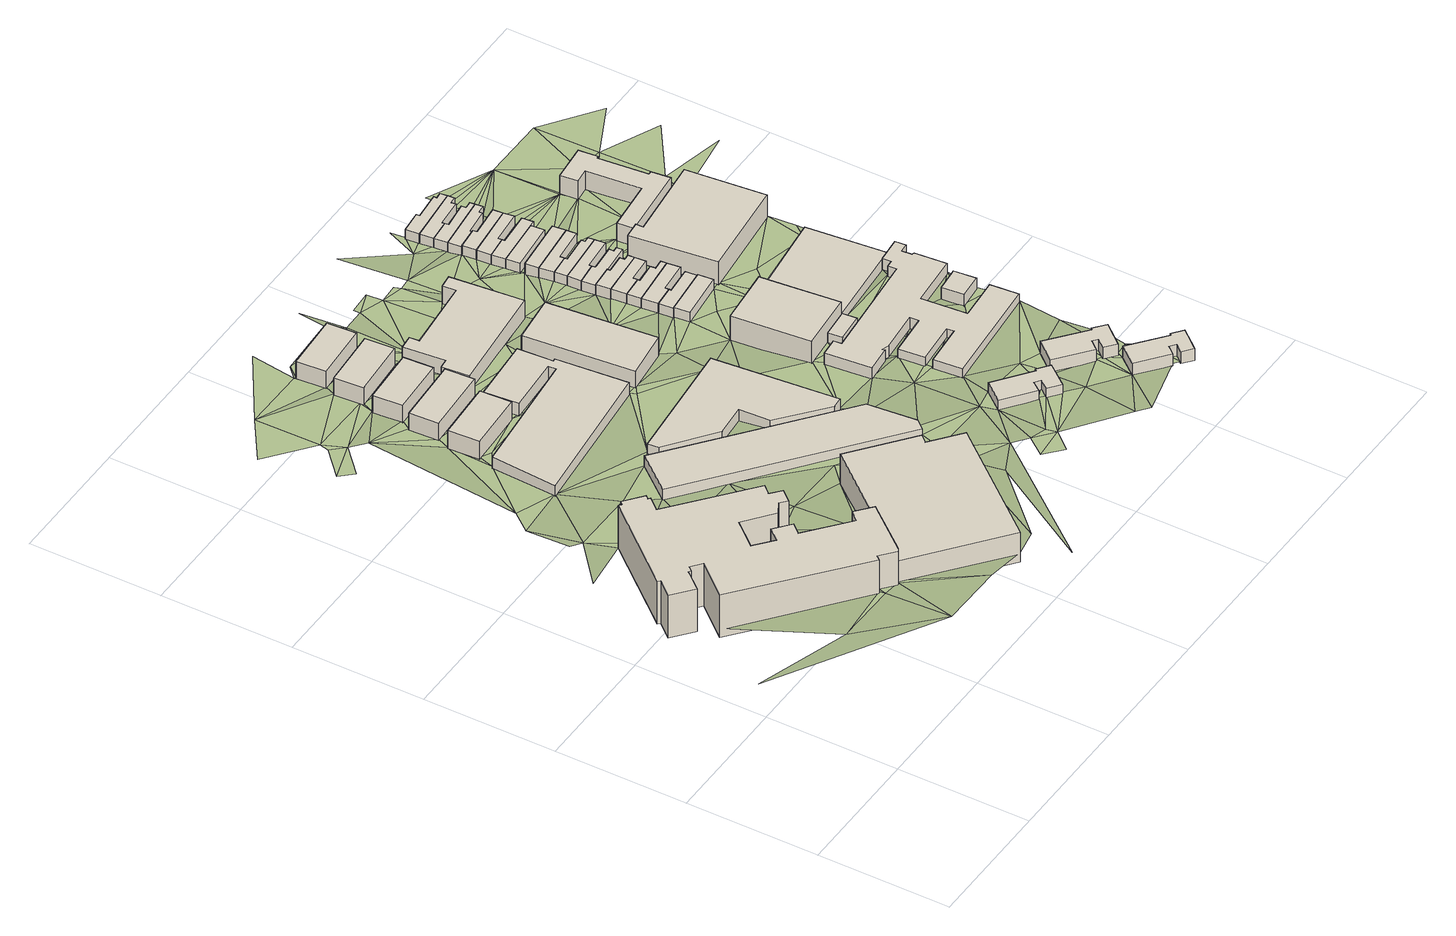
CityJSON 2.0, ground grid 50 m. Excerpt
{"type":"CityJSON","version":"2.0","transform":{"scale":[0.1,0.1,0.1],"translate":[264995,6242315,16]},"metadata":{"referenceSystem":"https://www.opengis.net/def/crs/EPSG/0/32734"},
"CityObjects":{
"building1":{"type":"Building","attributes":{"address":"Rex Trueform Office Park 263 Victoria Road Salt River 7925 Cape Town","building":"commercial","building:levels":5,"building_height":15.3,"roof_height":40.85,"ground_height":25.55,"plus_code":"4FRW3F85+W5V"},"geometry":[{"type":"Solid","lod":"1","boundaries":[[[[0,1,2,3]],[[1,4,5,2]],[[4,6,7,5]],[[6,8,9,7]],[[8,10,11,9]],[[10,12,13,11]],[[12,14,15,13]],[[14,16,17,15]],[[16,18,19,17]],[[18,20,21,19]],[[20,22,23,21]],[[22,24,25,23]],[[24,26,27,25]],[[26,28,29,27]],[[28,30,31,29]],[[30,32,33,31]],[[32,34,35,33]],[[34,36,37,35]],[[36,38,39,37]],[[38,40,41,39]],[[40,42,43,41]],[[42,44,45,43]],[[44,46,47,45]],[[46,48,49,47]],[[48,50,51,49]],[[50,52,53,51]],[[52,54,55,53]],[[54,56,57,55]],[[56,58,59,57]],[[58,60,61,59]],[[60,62,63,61]],[[62,64,65,63]],[[64,66,67,65]],[[66,68,69,67]],[[68,0,3,69]],[[3,2,5,7,9,11,13,15,17,19,21,23,25,27,29,31,33,35,37,39,41,43,45,47,49,51,53,55,57,59,61,63,65,67,69]],[[68,66,64,62,60,58,56,54,52,50,48,46,44,42,40,38,36,34,32,30,28,26,24,22,20,18,16,14,12,10,8,6,4,1,0]]]]}]},
"building2":{"type":"Building","attributes":{"address":"Salt River Cape Town","building":"parking","building:levels":3,"amenity":"parking","building_height":9.7,"roof_height":35.45,"ground_height":25.75,"plus_code":"4FRW3F85+RF2"},"geometry":[{"type":"Solid","lod":"1","boundaries":[[[[70,71,72,73]],[[71,74,75,72]],[[74,76,77,75]],[[76,78,79,77]],[[78,80,81,79]],[[80,82,83,81]],[[82,70,73,83]],[[73,72,75,77,79,81,83]],[[82,80,78,76,74,71,70]]]]}]},
"building3":{"type":"Building","attributes":{"building":"retail","building:levels":2,"building_height":6.9,"roof_height":27.44,"ground_height":20.54,"plus_code":"4FRW3F95+984"},"geometry":[{"type":"Solid","lod":"1","boundaries":[[[[84,85,86,87]],[[85,88,89,86]],[[88,90,91,89]],[[90,84,87,91]],[[87,86,89,91]],[[90,88,85,84]]]]}]},
"building4":{"type":"Building","attributes":{"address":"33 Yew Street Salt River Cape Town","building":"industrial","building:levels":2,"building_height":6.9,"roof_height":26.92,"ground_height":20.02,"plus_code":"4FRW3F95+C85"},"geometry":[{"type":"Solid","lod":"1","boundaries":[[[[92,93,94,95]],[[93,96,97,94]],[[96,98,99,97]],[[98,92,95,99]],[[95,94,97,99]],[[98,96,93,92]]]]}]},
"building5":{"type":"Building","attributes":{"address":"Salt Orchard 45 Yew Street Salt River Cape Town","building":"retail","building:levels":1,"building_height":4.1,"roof_height":24.73,"ground_height":20.63,"plus_code":"4FRW3F95+79G"},"geometry":[{"type":"Solid","lod":"1","boundaries":[[[[100,101,102,103]],[[101,104,105,102]],[[104,106,107,105]],[[106,108,109,107]],[[108,110,111,109]],[[110,112,113,111]],[[112,114,115,113]],[[114,116,117,115]],[[116,118,119,117]],[[118,100,103,119]],[[103,102,105,107,109,111,113,115,117,119]],[[118,116,114,112,110,108,106,104,101,100]]]]}]},
"building6":{"type":"Building","attributes":{"building":"industrial","building:levels":1,"building_height":4.1,"roof_height":25.9,"ground_height":21.8,"plus_code":"4FRW3F95+2FP"},"geometry":[{"type":"Solid","lod":"1","boundaries":[[[[120,121,122,123]],[[121,124,125,122]],[[124,126,127,125]],[[126,128,129,127]],[[128,120,123,129]],[[123,122,125,127,129]],[[128,126,124,121,120]]]]}]},
"building7":{"type":"Building","attributes":{"address":"25 Yew Street Salt River Cape Town","building":"industrial","building:levels":2,"building_height":6.9,"roof_height":26.47,"ground_height":19.57,"plus_code":"4FRW3F95+F89"},"geometry":[{"type":"Solid","lod":"1","boundaries":[[[[130,131,132,133]],[[131,134,135,132]],[[134,136,137,135]],[[136,130,133,137]],[[133,132,135,137]],[[136,134,131,130]]]]}]},
"building8":{"type":"Building","attributes":{"address":"21 Yew Street Salt River Cape Town","building":"industrial","building:levels":2,"building_height":6.9,"roof_height":26.47,"ground_height":19.57,"plus_code":"4FRW3F95+G96"},"geometry":[{"type":"Solid","lod":"1","boundaries":[[[[138,139,140,141]],[[139,142,143,140]],[[142,144,145,143]],[[144,138,141,145]],[[141,140,143,145]],[[144,142,139,138]]]]}]},
"building9":{"type":"Building","attributes":{"address":"9 Yew Street Salt River Cape Town","building":"industrial","building:levels":2,"building_height":6.9,"roof_height":26.1,"ground_height":19.2,"plus_code":"4FRW3F95+H9C"},"geometry":[{"type":"Solid","lod":"1","boundaries":[[[[146,147,148,149]],[[147,150,151,148]],[[150,152,153,151]],[[152,146,149,153]],[[149,148,151,153]],[[152,150,147,146]]]]}]},
"building10":{"type":"Building","attributes":{"address":"Salt Orchard","building":"retail","building:levels":1,"building_height":4.1,"roof_height":24.89,"ground_height":20.79,"plus_code":"4FRW3F95+3HF"},"geometry":[{"type":"Solid","lod":"1","boundaries":[[[[154,155,156,157]],[[155,158,159,156]],[[158,160,161,159]],[[160,162,163,161]],[[162,164,165,163]],[[164,166,167,165]],[[166,168,169,167]],[[168,154,157,169]],[[157,156,159,161,163,165,167,169]],[[168,166,164,162,160,158,155,154]]]]}]},
"building11":{"type":"Building","attributes":{"address":"Zip Zap Academy 6 Shannon Street Salt River Cape Town","building":"office","building:levels":2,"building_height":6.9,"roof_height":25.47,"ground_height":18.57,"plus_code":"4FRW3F95+FF9"},"geometry":[{"type":"Solid","lod":"1","boundaries":[[[[170,171,172,173]],[[171,174,175,172]],[[174,176,177,175]],[[176,178,179,177]],[[178,180,181,179]],[[180,182,183,181]],[[182,184,185,183]],[[184,186,187,185]],[[186,188,189,187]],[[188,170,173,189]],[[173,172,175,177,179,181,183,185,187,189]],[[188,186,184,182,180,178,176,174,171,170]]]]}]},
"building12":{"type":"Building","attributes":{"address":"8 Briar Road Salt River Cape Town","building":"industrial","building:levels":2,"building_height":6.9,"roof_height":26.47,"ground_height":19.57,"plus_code":"4FRW3F95+8H6"},"geometry":[{"type":"Solid","lod":"1","boundaries":[[[[190,191,192,193]],[[191,194,195,192]],[[194,196,197,195]],[[196,190,193,197]],[[193,192,195,197]],[[196,194,191,190]]]]}]},
"building13":{"type":"Building","attributes":{"address":"Durham Avenue Salt River Cape Town","building":"yes","building:levels":1,"building_height":4.1,"roof_height":26.47,"ground_height":22.37,"plus_code":"4FRW3F85+RQG"},"geometry":[{"type":"Solid","lod":"1","boundaries":[[[[198,199,200,201]],[[199,202,203,200]],[[202,204,205,203]],[[204,206,207,205]],[[206,208,209,207]],[[208,210,211,209]],[[210,212,213,211]],[[212,214,215,213]],[[214,216,217,215]],[[216,198,201,217]],[[201,200,203,205,207,209,211,213,215,217]],[[216,214,212,210,208,206,204,202,199,198]]]]}]},
"building14":{"type":"Building","attributes":{"address":"49 Shannon Street Salt River Cape Town","building":"industrial","building:levels":3,"building_height":9.7,"roof_height":28.94,"ground_height":19.24,"plus_code":"4FRW3F95+4P8"},"geometry":[{"type":"Solid","lod":"1","boundaries":[[[[218,219,220,221]],[[219,222,223,220]],[[222,224,225,223]],[[224,226,227,225]],[[226,218,221,227]],[[221,220,223,225,227]],[[226,224,222,219,218]]]]}]},
"building15":{"type":"Building","attributes":{"address":"Salt River Cape Town","building":"yes","building:levels":1,"building_height":4.1,"roof_height":24.38,"ground_height":20.28,"plus_code":"4FRW3F95+3Q7"},"geometry":[{"type":"Solid","lod":"1","boundaries":[[[[228,229,230,231]],[[229,232,233,230]],[[232,234,235,233]],[[234,228,231,235]],[[231,230,233,235]],[[234,232,229,228]]]]}]},
"building16":{"type":"Building","attributes":{"address":"45 Shannon Street Salt River Cape Town","building":"house","building:levels":1,"building_height":4.1,"roof_height":22.71,"ground_height":18.61,"plus_code":"4FRW3F95+7P4"},"geometry":[{"type":"Solid","lod":"1","boundaries":[[[[236,237,238,239]],[[237,240,241,238]],[[240,242,243,241]],[[242,236,239,243]],[[239,238,241,243]],[[242,240,237,236]]]]}]},
"building17":{"type":"Building","attributes":{"address":"43 Shannon Street Salt River Cape Town","building":"house","building:levels":1,"building_height":4.1,"roof_height":22.26,"ground_height":18.16,"plus_code":"4FRW3F95+7PG"},"geometry":[{"type":"Solid","lod":"1","boundaries":[[[[244,245,246,247]],[[245,248,249,246]],[[248,250,251,249]],[[250,252,253,251]],[[252,254,255,253]],[[254,244,247,255]],[[247,246,249,251,253,255]],[[254,252,250,248,245,244]]]]}]},
"building18":{"type":"Building","attributes":{"address":"Durham Avenue Salt River Cape Town","building":"yes","building:levels":1,"building_height":4.1,"roof_height":27.61,"ground_height":23.51,"plus_code":"4FRW3F85+RV4"},"geometry":[{"type":"Solid","lod":"1","boundaries":[[[[256,257,258,259]],[[257,260,261,258]],[[260,262,263,261]],[[262,264,265,263]],[[264,266,267,265]],[[266,268,269,267]],[[268,270,271,269]],[[270,272,273,271]],[[272,274,275,273]],[[274,256,259,275]],[[259,258,261,263,265,267,269,271,273,275]],[[274,272,270,268,266,264,262,260,257,256]]]]}]},
"building19":{"type":"Building","attributes":{"address":"41 Shannon Street Salt River Cape Town","building":"house","building:levels":1,"building_height":4.1,"roof_height":22.26,"ground_height":18.16,"plus_code":"4FRW3F95+7PW"},"geometry":[{"type":"Solid","lod":"1","boundaries":[[[[245,244,247,246]],[[244,276,277,247]],[[276,278,279,277]],[[278,280,281,279]],[[280,282,283,281]],[[282,245,246,283]],[[246,247,277,279,281,283]],[[282,280,278,276,244,245]]]]}]},
"building20":{"type":"Building","attributes":{"address":"39 Shannon Street Salt River Cape Town","building":"house","building:levels":1,"building_height":4.1,"roof_height":22.26,"ground_height":18.16,"plus_code":"4FRW3F95+8P7"},"geometry":[{"type":"Solid","lod":"1","boundaries":[[[[282,280,281,283]],[[280,284,285,281]],[[284,286,287,285]],[[286,288,289,287]],[[288,290,291,289]],[[290,292,293,291]],[[292,294,295,293]],[[294,282,283,295]],[[283,281,285,287,289,291,293,295]],[[294,292,290,288,286,284,280,282]]]]}]},
"building21":{"type":"Building","attributes":{"address":"37 Shannon Street Salt River Cape Town","building":"house","building:levels":1,"building_height":4.1,"roof_height":22.26,"ground_height":18.16,"plus_code":"4FRW3F95+8PM"},"geometry":[{"type":"Solid","lod":"1","boundaries":[[[[294,292,293,295]],[[292,296,297,293]],[[296,298,299,297]],[[298,300,301,299]],[[300,302,303,301]],[[302,294,295,303]],[[295,293,297,299,301,303]],[[302,300,298,296,292,294]]]]}]},
"building22":{"type":"Building","attributes":{"address":"Salt River Cape Town","building":"yes","building:levels":1,"building_height":4.1,"roof_height":24.42,"ground_height":20.32,"plus_code":"4FRW3F85+XRX"},"geometry":[{"type":"Solid","lod":"1","boundaries":[[[[304,305,306,307]],[[305,308,309,306]],[[308,310,311,309]],[[310,312,313,311]],[[312,314,315,313]],[[314,316,317,315]],[[316,318,319,317]],[[318,320,321,319]],[[320,322,323,321]],[[322,324,325,323]],[[324,326,327,325]],[[326,328,329,327]],[[328,330,331,329]],[[330,332,333,331]],[[332,334,335,333]],[[334,336,337,335]],[[336,338,339,337]],[[338,340,341,339]],[[340,342,343,341]],[[342,344,345,343]],[[344,346,347,345]],[[346,348,349,347]],[[348,350,351,349]],[[350,352,353,351]],[[352,354,355,353]],[[354,356,357,355]],[[356,358,359,357]],[[358,360,361,359]],[[360,304,307,361]],[[307,306,309,311,313,315,317,319,321,323,325,327,329,331,333,335,337,339,341,343,345,347,349,351,353,355,357,359,361]],[[360,358,356,354,352,350,348,346,344,342,340,338,336,334,332,330,328,326,324,322,320,318,316,314,312,310,308,305,304]]]]}]},
"building23":{"type":"Building","attributes":{"address":"35 Shannon Street Salt River Cape Town","building":"house","building:levels":1,"building_height":4.1,"roof_height":22.26,"ground_height":18.16,"plus_code":"4FRW3F95+9P3"},"geometry":[{"type":"Solid","lod":"1","boundaries":[[[[362,363,301,303]],[[363,364,365,301]],[[364,366,367,365]],[[366,368,369,367]],[[368,370,371,369]],[[370,372,373,371]],[[372,374,375,373]],[[374,362,303,375]],[[303,301,365,367,369,371,373,375]],[[374,372,370,368,366,364,363,362]]]]}]},
"building24":{"type":"Building","attributes":{"address":"Durham Avenue Salt River Cape Town","building":"yes","building:levels":1,"building_height":4.1,"roof_height":28.47,"ground_height":24.37,"plus_code":"4FRW3F85+PW7"},"geometry":[{"type":"Solid","lod":"1","boundaries":[[[[376,377,378,379]],[[377,380,381,378]],[[380,382,383,381]],[[382,384,385,383]],[[384,386,387,385]],[[386,388,389,387]],[[388,390,391,389]],[[390,392,393,391]],[[392,394,395,393]],[[394,376,379,395]],[[379,378,381,383,385,387,389,391,393,395]],[[394,392,390,388,386,384,382,380,377,376]]]]}]},
"building25":{"type":"Building","attributes":{"address":"33 Shannon Street Salt River Cape Town","building":"house","building:levels":1,"building_height":4.1,"roof_height":21.76,"ground_height":17.66,"plus_code":"4FRW3F95+9PF"},"geometry":[{"type":"Solid","lod":"1","boundaries":[[[[374,372,396,397]],[[372,398,399,396]],[[398,400,401,399]],[[400,402,403,401]],[[402,404,405,403]],[[404,406,407,405]],[[406,408,409,407]],[[408,410,411,409]],[[410,374,397,411]],[[397,396,399,401,403,405,407,409,411]],[[410,408,406,404,402,400,398,372,374]]]]}]},
"building26":{"type":"Building","attributes":{"address":"31 Shannon Street Salt River Cape Town","building":"house","building:levels":1,"building_height":4.1,"roof_height":21.76,"ground_height":17.66,"plus_code":"4FRW3F95+9PV"},"geometry":[{"type":"Solid","lod":"1","boundaries":[[[[408,412,413,409]],[[412,414,415,413]],[[414,416,417,415]],[[416,418,419,417]],[[418,410,411,419]],[[410,408,409,411]],[[409,413,415,417,419,411]],[[410,418,416,414,412,408]]]]}]},
"building27":{"type":"Building","attributes":{"address":"29 Shannon Street Salt River Cape Town","building":"house","building:levels":1,"building_height":4.1,"roof_height":21.76,"ground_height":17.66,"plus_code":"4FRW3F95+CP3"},"geometry":[{"type":"Solid","lod":"1","boundaries":[[[[418,416,417,419]],[[416,420,421,417]],[[420,422,423,421]],[[422,424,425,423]],[[424,426,427,425]],[[426,428,429,427]],[[428,430,431,429]],[[430,418,419,431]],[[419,417,421,423,425,427,429,431]],[[430,428,426,424,422,420,416,418]]]]}]},
"building28":{"type":"Building","attributes":{"address":"27 Shannon Street Salt River Cape Town","building":"house","building:levels":1,"building_height":4.1,"roof_height":21.76,"ground_height":17.66,"plus_code":"4FRW3F95+CPM"},"geometry":[{"type":"Solid","lod":"1","boundaries":[[[[430,428,429,431]],[[428,432,433,429]],[[432,434,435,433]],[[434,436,437,435]],[[436,438,439,437]],[[438,430,431,439]],[[431,429,433,435,437,439]],[[438,436,434,432,428,430]]]]}]},
"building29":{"type":"Building","attributes":{"address":"25 Shannon Street Salt River Cape Town","building":"house","building:levels":1,"building_height":4.1,"roof_height":21.76,"ground_height":17.66,"plus_code":"4FRW3F95+CPV"},"geometry":[{"type":"Solid","lod":"1","boundaries":[[[[440,441,437,439]],[[441,442,443,437]],[[442,444,445,443]],[[444,440,439,445]],[[439,437,443,445]],[[444,442,441,440]]]]}]},
"building30":{"type":"Building","attributes":{"address":"23 Shannon Street Salt River Cape Town","building":"house","building:levels":1,"building_height":4.1,"roof_height":21.2,"ground_height":17.1,"plus_code":"4FRW3F95+FPC"},"geometry":[{"type":"Solid","lod":"1","boundaries":[[[[446,447,448,449]],[[447,450,451,448]],[[450,452,453,451]],[[452,446,449,453]],[[449,448,451,453]],[[452,450,447,446]]]]}]},
"building31":{"type":"Building","attributes":{"address":"21 Shannon Street Salt River Cape Town","building":"house","building:levels":1,"building_height":4.1,"roof_height":21.2,"ground_height":17.1,"plus_code":"4FRW3F95+FPJ"},"geometry":[{"type":"Solid","lod":"1","boundaries":[[[[447,446,449,448]],[[446,454,455,449]],[[454,456,457,455]],[[456,458,459,457]],[[458,460,461,459]],[[460,462,463,461]],[[462,447,448,463]],[[448,449,455,457,459,461,463]],[[462,460,458,456,454,446,447]]]]}]},
"building32":{"type":"Building","attributes":{"address":"19 Shannon Street Salt River Cape Town","building":"house","building:levels":1,"building_height":4.1,"roof_height":21.2,"ground_height":17.1,"plus_code":"4FRW3F95+GP6"},"geometry":[{"type":"Solid","lod":"1","boundaries":[[[[462,460,461,463]],[[460,464,465,461]],[[464,466,467,465]],[[466,468,469,467]],[[468,470,471,469]],[[470,462,463,471]],[[463,461,465,467,469,471]],[[470,468,466,464,460,462]]]]}]},
"building33":{"type":"Building","attributes":{"address":"17 Shannon Street Salt River Cape Town","building":"house","building:levels":1,"building_height":4.1,"roof_height":21.2,"ground_height":17.1,"plus_code":"4FRW3F95+GPC"},"geometry":[{"type":"Solid","lod":"1","boundaries":[[[[470,468,469,471]],[[468,472,473,469]],[[472,474,475,473]],[[474,476,477,475]],[[476,478,479,477]],[[478,470,471,479]],[[471,469,473,475,477,479]],[[478,476,474,472,468,470]]]]}]},
"building34":{"type":"Building","attributes":{"address":"15 Shannon Street Salt River Cape Town","building":"house","building:levels":1,"building_height":4.1,"roof_height":20.65,"ground_height":16.55,"plus_code":"4FRW3F95+GMX"},"geometry":[{"type":"Solid","lod":"1","boundaries":[[[[480,481,482,483]],[[481,484,485,482]],[[484,486,487,485]],[[486,488,489,487]],[[488,490,491,489]],[[490,492,493,491]],[[492,494,495,493]],[[494,480,483,495]],[[483,482,485,487,489,491,493,495]],[[494,492,490,488,486,484,481,480]]]]}]},
"building35":{"type":"Building","attributes":{"address":"13 Shannon Street Salt River Cape Town","building":"house","building:levels":1,"building_height":4.1,"roof_height":20.65,"ground_height":16.55,"plus_code":"4FRW3F95+HP6"},"geometry":[{"type":"Solid","lod":"1","boundaries":[[[[494,492,493,495]],[[492,496,497,493]],[[496,498,499,497]],[[498,500,501,499]],[[500,502,503,501]],[[502,504,505,503]],[[504,506,507,505]],[[506,494,495,507]],[[495,493,497,499,501,503,505,507]],[[506,504,502,500,498,496,492,494]]]]}]},
"building36":{"type":"Building","attributes":{"address":"11 Shannon Street Salt River Cape Town","building":"house","building:levels":1,"building_height":4.1,"roof_height":20.65,"ground_height":16.55,"plus_code":"4FRW3F95+HMQ"},"geometry":[{"type":"Solid","lod":"1","boundaries":[[[[506,504,505,507]],[[504,508,509,505]],[[508,510,511,509]],[[510,512,513,511]],[[512,514,515,513]],[[514,516,517,515]],[[516,518,519,517]],[[518,506,507,519]],[[507,505,509,511,513,515,517,519]],[[518,516,514,512,510,508,504,506]]]]}]},
"building37":{"type":"Building","attributes":{"address":"9 Shannon Street Salt River Cape Town","building":"house","building:levels":1,"building_height":4.1,"roof_height":20.65,"ground_height":16.55,"plus_code":"4FRW3F95+JP2"},"geometry":[{"type":"Solid","lod":"1","boundaries":[[[[518,516,517,519]],[[516,520,521,517]],[[520,522,523,521]],[[522,524,525,523]],[[524,526,527,525]],[[526,528,529,527]],[[528,530,531,529]],[[530,518,519,531]],[[519,517,521,523,525,527,529,531]],[[530,528,526,524,522,520,516,518]]]]}]},
"building38":{"type":"Building","attributes":{"address":"26 Briar Road Salt River Cape Town","building":"industrial","building:levels":1,"building_height":4.1,"roof_height":23.37,"ground_height":19.27,"plus_code":"4FRW3F95+4V6"},"geometry":[{"type":"Solid","lod":"1","boundaries":[[[[532,533,534,535]],[[533,536,537,534]],[[536,538,539,537]],[[538,540,541,539]],[[540,542,543,541]],[[542,532,535,543]],[[535,534,537,539,541,543]],[[542,540,538,536,533,532]]]]}]},
"building39":{"type":"Building","attributes":{"address":"Salt River Cape Town","building":"yes","building:levels":1,"building_height":4.1,"roof_height":25.73,"ground_height":21.63,"plus_code":"4FRW3F85+XWM"},"geometry":[{"type":"Solid","lod":"1","boundaries":[[[[544,545,546,547]],[[545,548,549,546]],[[548,550,551,549]],[[550,544,547,551]],[[547,546,549,551]],[[550,548,545,544]]]]}]},
"building40":{"type":"Building","attributes":{"address":"20 Durham Avenue Salt River Cape Town","building":"industrial","building:levels":3,"building_height":9.7,"roof_height":27.61,"ground_height":17.91,"plus_code":"4FRW3F95+8V2"},"geometry":[{"type":"Solid","lod":"1","boundaries":[[[[552,553,554,555]],[[553,556,557,554]],[[556,558,559,557]],[[558,560,561,559]],[[560,562,563,561]],[[562,552,555,563]],[[555,554,557,559,561,563]],[[562,560,558,556,553,552]]]]}]},
"building41":{"type":"Building","attributes":{"address":"16 Durham Avenue Salt River Cape Town","building":"school","building:levels":2,"building_height":6.9,"roof_height":24.44,"ground_height":17.54,"plus_code":"4FRW3F95+CVQ"},"geometry":[{"type":"Solid","lod":"1","boundaries":[[[[564,565,566,567]],[[565,568,569,566]],[[568,570,571,569]],[[570,572,573,571]],[[572,574,575,573]],[[574,576,577,575]],[[576,578,579,577]],[[578,580,581,579]],[[580,582,583,581]],[[582,584,585,583]],[[584,586,587,585]],[[586,564,567,587]],[[567,566,569,571,573,575,577,579,581,583,585,587]],[[586,584,582,580,578,576,574,572,570,568,565,564]]]]}]},
"terrain1":{"type":"TINRelief","geometry":[{"type":"CompositeSurface","lod":"1","boundaries":[[[588,589,590]],[[591,592,588]],[[588,590,593]],[[591,588,593]],[[594,42,595]],[[590,596,593]],[[593,597,591]],[[598,599,600]],[[596,597,593]],[[598,600,601]],[[595,602,603]],[[590,604,596]],[[42,38,595]],[[42,40,38]],[[605,601,600]],[[606,596,604]],[[607,605,600]],[[607,608,609]],[[610,611,612]],[[595,613,602]],[[614,615,611]],[[595,38,616]],[[611,615,612]],[[605,607,617]],[[612,616,38]],[[618,602,613]],[[607,609,619]],[[619,617,607]],[[614,620,615]],[[621,606,604]],[[605,617,622]],[[595,616,613]],[[615,623,612]],[[619,624,617]],[[623,616,612]],[[625,626,627]],[[628,629,620]],[[619,630,624]],[[617,624,629]],[[618,613,631]],[[632,626,625]],[[633,620,629]],[[620,634,615]],[[631,635,618]],[[635,636,618]],[[624,633,629]],[[637,638,639]],[[638,632,625]],[[623,615,634]],[[613,616,120]],[[120,616,623]],[[620,633,634]],[[630,82,624]],[[631,640,635]],[[640,631,641]],[[633,624,82]],[[642,638,625]],[[635,643,636]],[[625,636,644]],[[120,645,613]],[[643,646,636]],[[638,647,639]],[[648,636,646]],[[648,644,636]],[[641,649,640]],[[650,634,633]],[[642,625,644]],[[651,621,652]],[[653,641,631]],[[638,642,647]],[[635,85,643]],[[82,650,633]],[[654,120,655]],[[120,654,645]],[[656,623,634]],[[639,647,657]],[[613,645,658]],[[639,657,659]],[[642,644,660]],[[653,649,641]],[[98,648,646]],[[655,661,654]],[[647,642,660]],[[662,639,659]],[[85,96,643]],[[663,650,82]],[[660,644,134]],[[664,651,652]],[[653,631,665]],[[656,634,650]],[[120,666,655]],[[667,659,657]],[[668,669,664]],[[649,670,85]],[[671,649,653]],[[670,649,671]],[[655,672,661]],[[648,98,673]],[[674,659,667]],[[670,96,85]],[[144,657,647]],[[663,675,651]],[[134,142,660]],[[650,663,656]],[[676,98,96]],[[653,677,671]],[[666,672,655]],[[673,98,678]],[[676,678,98]],[[150,674,667]],[[645,679,658]],[[680,661,672]],[[663,651,681]],[[682,673,678]],[[682,134,673]],[[147,657,144]],[[670,110,96]],[[663,681,656]],[[664,669,651]],[[676,96,110]],[[682,683,134]],[[142,134,683]],[[677,653,665]],[[651,669,681]],[[168,679,645]],[[683,684,142]],[[144,142,684]],[[150,685,674]],[[686,684,683]],[[686,144,684]],[[144,686,147]],[[687,658,679]],[[666,688,672]],[[147,689,150]],[[110,690,676]],[[687,691,658]],[[692,658,691]],[[147,686,693]],[[693,689,147]],[[681,694,656]],[[150,689,685]],[[695,696,697]],[[698,692,110]],[[681,669,694]],[[695,697,699]],[[700,688,666]],[[168,687,679]],[[687,701,691]],[[694,702,656]],[[685,689,693]],[[692,701,110]],[[691,701,692]],[[703,686,704]],[[705,669,699]],[[697,706,699]],[[707,693,686]],[[708,685,693]],[[110,701,690]],[[709,676,690]],[[702,710,666]],[[706,705,699]],[[669,705,694]],[[666,711,700]],[[712,168,700]],[[168,713,687]],[[707,686,714]],[[687,713,715]],[[710,702,694]],[[703,714,686]],[[697,716,706]],[[704,717,703]],[[712,700,718]],[[690,701,191]],[[719,705,706]],[[666,710,711]],[[720,694,705]],[[721,700,711]],[[722,723,707]],[[719,706,716]],[[718,700,721]],[[712,224,168]],[[697,724,716]],[[707,714,722]],[[709,690,191]],[[725,726,697]],[[168,224,713]],[[703,727,714]],[[728,710,694]],[[720,728,694]],[[726,724,697]],[[727,703,717]],[[224,712,718]],[[715,729,191]],[[715,713,237]],[[719,716,730]],[[204,719,730]],[[727,731,714]],[[711,710,732]],[[733,714,731]],[[734,710,728]],[[715,245,729]],[[718,721,735]],[[709,191,736]],[[710,734,737]],[[731,727,180]],[[240,713,224]],[[216,214,720]],[[732,710,737]],[[732,738,711]],[[377,725,739]],[[740,728,720]],[[237,245,715]],[[237,713,240]],[[718,735,229]],[[214,740,720]],[[741,731,180]],[[191,729,374]],[[726,212,724]],[[726,725,377]],[[709,742,180]],[[738,743,744]],[[745,232,735]],[[743,738,732]],[[191,374,736]],[[232,229,735]],[[282,729,245]],[[212,257,214]],[[729,282,294]],[[736,746,709]],[[229,747,718]],[[740,214,257]],[[302,729,294]],[[737,734,748]],[[749,240,224]],[[302,374,729]],[[232,745,234]],[[726,750,212]],[[742,709,746]],[[377,739,751]],[[741,180,752]],[[732,753,743]],[[750,726,377]],[[212,750,257]],[[754,736,374]],[[257,256,740]],[[741,755,756]],[[757,736,754]],[[752,180,742]],[[757,758,736]],[[734,759,748]],[[736,758,760]],[[224,222,749]],[[746,736,760]],[[228,747,229]],[[753,732,761]],[[749,242,240]],[[750,377,762]],[[755,741,763]],[[764,742,746]],[[377,376,762]],[[765,742,764]],[[728,740,766]],[[741,752,763]],[[747,228,234]],[[765,767,742]],[[742,767,768]],[[769,750,762]],[[768,752,742]],[[770,762,376]],[[769,762,771]],[[254,252,244]],[[244,252,276]],[[234,745,772]],[[749,222,242]],[[773,774,751]],[[290,288,292]],[[296,292,288]],[[256,766,740]],[[763,775,755]],[[776,770,376]],[[775,777,755]],[[256,778,779]],[[773,780,774]],[[755,777,781]],[[372,370,368]],[[540,222,782]],[[783,755,781]],[[278,276,252]],[[452,764,746]],[[784,776,376]],[[288,298,296]],[[785,540,782]],[[222,786,242]],[[779,787,256]],[[406,404,408]],[[234,788,747]],[[770,776,789]],[[412,408,404]],[[236,242,786]],[[222,540,786]],[[278,252,236]],[[428,426,424]],[[288,286,284]],[[432,428,424]],[[236,786,278]],[[398,372,368]],[[790,776,784]],[[284,298,288]],[[791,792,368]],[[278,786,280]],[[412,404,414]],[[779,789,787]],[[766,256,787]],[[280,786,793]],[[398,368,792]],[[793,300,298]],[[284,793,298]],[[794,795,796]],[[280,793,284]],[[300,793,792]],[[746,442,452]],[[786,540,797]],[[434,432,424]],[[792,793,398]],[[404,402,400]],[[456,460,458]],[[464,460,466]],[[398,793,400]],[[400,414,404]],[[794,796,544]],[[476,474,486]],[[476,486,484]],[[234,772,788]],[[422,420,424]],[[798,796,795]],[[400,793,799]],[[424,420,434]],[[502,500,504]],[[747,788,324]],[[508,504,510]],[[466,460,456]],[[414,400,800]],[[800,416,414]],[[486,474,472]],[[420,416,800]],[[400,799,801]],[[454,446,452]],[[800,434,420]],[[442,454,452]],[[802,747,324]],[[794,544,803]],[[800,400,801]],[[500,510,504]],[[799,804,801]],[[805,796,798]],[[540,806,797]],[[490,488,486]],[[486,472,490]],[[496,500,498]],[[807,512,510]],[[510,500,496]],[[808,786,797]],[[803,544,550]],[[807,510,514]],[[512,807,514]],[[434,800,809]],[[510,496,514]],[[436,434,810]],[[524,522,520]],[[442,436,810]],[[788,811,324]],[[454,442,812]],[[550,805,803]],[[812,456,454]],[[456,812,466]],[[468,466,812]],[[812,472,468]],[[801,804,813]],[[809,810,434]],[[472,814,490]],[[802,324,322]],[[492,490,814]],[[815,816,817]],[[814,496,492]],[[800,818,809]],[[496,814,514]],[[442,810,812]],[[516,514,814]],[[815,817,819]],[[516,814,520]],[[808,797,806]],[[820,520,814]],[[802,322,821]],[[821,806,802]],[[472,812,814]],[[822,806,821]],[[809,823,810]],[[553,813,804]],[[818,823,809]],[[810,824,812]],[[806,822,808]],[[814,812,824]],[[814,824,586]],[[553,808,825]],[[826,827,584]],[[826,584,582]],[[827,813,828]],[[828,813,553]],[[828,584,827]],[[584,829,586]],[[586,830,814]],[[584,828,829]],[[831,828,553]],[[830,586,829]],[[832,829,828]],[[833,830,829]]]}]}
},
"vertices":[
[838,592,66],[778,644,66],[778,644,248],[838,592,248],[748,609,66],[748,609,248],[595,738,66],[595,738,248],[627,775,66],[627,775,248],[567,825,66],[567,825,248],[529,780,66],[529,780,248],[461,838,66],[461,838,248],[540,931,66],[540,931,248],[648,846,66],[648,846,248],[690,869,66],[690,869,248],[716,848,66],[716,848,248],[752,890,66],[752,890,248],[714,923,66],[714,923,248],[742,955,66],[742,955,248],[457,1194,66],[457,1194,248],[496,1239,66],[496,1239,248],[489,1245,66],[489,1245,248],[499,1258,66],[499,1258,248],[432,1314,66],[432,1314,248],[421,1301,66],[421,1301,248],[410,1311,66],[410,1311,248],[151,1005,66],[151,1005,248],[159,997,66],[159,997,248],[109,938,66],[109,938,248],[186,874,66],[186,874,248],[245,944,66],[245,944,248],[253,937,66],[253,937,248],[267,954,66],[267,954,248],[306,922,66],[306,922,248],[199,797,66],[199,797,248],[617,443,66],[617,443,248],[630,459,66],[630,459,248],[685,412,66],[685,412,248],[697,420,66],[697,420,248],
[838,592,69],[697,420,69],[697,420,195],[838,592,195],[1025,153,69],[1025,153,195],[1360,561,69],[1360,561,195],[1250,651,69],[1250,651,195],[1274,679,69],[1274,679,195],[1055,857,69],[1055,857,195],
[806,1955,36],[799,2072,36],[799,2072,114],[806,1955,114],[576,2059,36],[576,2059,114],[583,1942,36],[583,1942,114],
[589,2215,36],[595,2104,36],[595,2104,109],[589,2215,109],[846,2119,36],[846,2119,109],[839,2229,36],[839,2229,109],
[565,1883,31],[547,1632,31],[547,1632,87],[565,1883,87],[1113,1694,31],[1113,1694,87],[1089,1962,31],[1089,1962,87],[1078,1961,31],[1078,1961,87],[1069,2094,31],[1069,2094,87],[826,2075,31],[826,2075,87],[838,1946,31],[838,1946,87],[1045,1961,31],[1045,1961,87],[1048,1932,31],[1048,1932,87],
[814,1456,54],[700,1317,54],[700,1317,99],[814,1456,99],[1396,750,54],[1396,750,99],[1427,787,54],[1427,787,99],[1409,972,54],[1409,972,99],
[615,2253,31],[829,2266,31],[829,2266,105],[615,2253,105],[822,2378,31],[822,2378,105],[608,2365,31],[608,2365,105],
[617,2518,31],[625,2409,31],[625,2409,105],[617,2518,105],[846,2424,31],[846,2424,105],[838,2533,31],[838,2533,105],
[635,2557,28],[851,2571,28],[851,2571,101],[635,2557,101],[844,2681,28],[844,2681,101],[628,2668,28],[628,2668,101],
[880,1484,40],[884,1444,40],[884,1444,89],[880,1484,89],[1059,1308,40],[1059,1308,89],[1179,1318,40],[1179,1318,89],[1187,1202,40],[1187,1202,89],[1355,1059,40],[1355,1059,89],[1397,1063,40],[1397,1063,89],[1352,1529,40],[1352,1529,89],
[874,2412,17],[890,2257,17],[890,2257,95],[874,2412,95],[854,2253,17],[854,2253,95],[865,2150,17],[865,2150,95],[1280,2192,17],[1280,2192,95],[1252,2465,17],[1252,2465,95],[1202,2459,17],[1202,2459,95],[1207,2409,17],[1207,2409,95],[930,2381,17],[930,2381,95],[927,2418,17],[927,2418,95],
[1337,1718,23],[1296,2125,23],[1296,2125,105],[1337,1718,105],[1113,2104,23],[1113,2104,105],[1153,1694,23],[1153,1694,105],
[1699,684,64],[1640,610,64],[1640,610,105],[1699,684,105],[1751,523,64],[1751,523,105],[1777,557,64],[1777,557,105],[1798,541,64],[1798,541,105],[1771,507,64],[1771,507,105],[1816,471,64],[1816,471,105],[1881,553,64],[1881,553,105],[1837,588,64],[1837,588,105],[1831,581,64],[1831,581,105],
[1772,1287,26],[1752,1472,26],[1752,1472,129],[1772,1287,129],[1741,1581,26],[1741,1581,129],[1525,1560,26],[1525,1560,129],[1554,1266,26],[1554,1266,129],
[1770,1282,43],[1662,1272,43],[1662,1272,84],[1770,1282,84],[1667,1217,43],[1667,1217,84],[1775,1227,43],[1775,1227,84],
[1710,1794,26],[1528,1776,26],[1528,1776,67],[1710,1794,67],[1535,1718,26],[1535,1718,67],[1715,1736,26],[1715,1736,67],
[1602,1838,22],[1523,1831,22],[1523,1831,63],[1602,1838,63],[1528,1776,22],[1528,1776,63],[1710,1794,22],[1710,1794,63],[1705,1840,22],[1705,1840,63],[1602,1830,22],[1602,1830,63],
[1953,639,64],[1889,563,64],[1889,563,116],[1953,639,116],[2011,461,64],[2011,461,116],[2041,497,64],[2041,497,116],[2058,483,64],[2058,483,116],[2030,449,64],[2030,449,116],[2071,415,64],[2071,415,116],[2138,495,64],[2138,495,116],[2095,531,64],[2095,531,116],[2090,525,64],[2090,525,116],
[1601,1852,22],[1601,1852,63],[1716,1863,22],[1716,1863,63],[1710,1912,22],[1710,1912,63],[1516,1892,22],[1516,1892,63],
[1708,1934,22],[1708,1934,63],[1670,1930,22],[1670,1930,63],[1668,1950,22],[1668,1950,63],[1590,1942,22],[1590,1942,63],[1591,1950,22],[1591,1950,63],[1511,1944,22],[1511,1944,63],
[1589,1967,22],[1589,1967,63],[1683,1975,22],[1683,1975,63],[1680,2017,22],[1680,2017,63],[1505,2001,22],[1505,2001,63],
[2151,839,36],[2141,946,36],[2141,946,84],[2151,839,84],[1981,932,36],[1981,932,84],[1966,1101,36],[1966,1101,84],[2160,1118,36],[2160,1118,84],[2149,1238,36],[2149,1238,84],[2140,1240,36],[2140,1240,84],[2136,1277,36],[2136,1277,84],[2170,1280,36],[2170,1280,84],[2166,1321,36],[2166,1321,84],[2071,1312,36],[2071,1312,84],[2074,1279,36],[2074,1279,84],[2048,1277,36],[2048,1277,84],[2051,1245,36],[2051,1245,84],[1641,1205,36],[1641,1205,84],[1638,1235,36],[1638,1235,84],[1570,1229,36],[1570,1229,84],[1587,1057,36],[1587,1057,84],[1686,1067,36],[1686,1067,84],[1684,1077,36],[1684,1077,84],[1708,1068,36],[1708,1068,84],[1865,1082,36],[1865,1082,84],[1868,1049,36],[1868,1049,84],[1712,1035,36],[1712,1035,84],[1721,937,36],[1721,937,84],[1879,951,36],[1879,951,84],[1882,924,36],[1882,924,84],[1725,910,36],[1725,910,84],[1735,802,36],[1735,802,84],
[1505,2001,17],[1680,2017,17],[1678,2041,17],[1678,2041,63],[1655,2039,17],[1655,2039,63],[1654,2057,17],[1654,2057,63],[1584,2051,17],[1584,2051,63],[1583,2062,17],[1583,2062,63],[1499,2055,17],[1499,2055,63],
[2062,391,75],[2004,321,75],[2004,321,125],[2062,391,125],[2112,231,75],[2112,231,125],[2138,262,75],[2138,262,125],[2159,245,75],[2159,245,125],[2135,216,75],[2135,216,125],[2172,185,75],[2172,185,125],[2235,260,75],[2235,260,125],[2196,292,75],[2196,292,125],[2191,285,75],[2191,285,125],
[1583,2062,58],[1499,2055,58],[1699,2073,17],[1699,2073,58],[1697,2096,17],[1697,2096,58],[1678,2094,17],[1678,2094,58],[1677,2112,17],[1677,2112,58],[1578,2103,17],[1578,2103,58],[1576,2116,17],[1576,2116,58],[1494,2107,17],[1494,2107,58],
[1575,2126,17],[1575,2126,58],[1698,2138,17],[1698,2138,58],[1693,2177,17],[1693,2177,58],[1491,2159,17],[1491,2159,58],
[1691,2201,17],[1691,2201,58],[1670,2199,17],[1670,2199,58],[1669,2213,17],[1669,2213,58],[1565,2203,17],[1565,2203,58],[1564,2213,17],[1564,2213,58],[1486,2205,17],[1486,2205,58],
[1562,2229,17],[1562,2229,58],[1689,2242,17],[1689,2242,58],[1686,2280,17],[1686,2280,58],[1479,2259,17],[1479,2259,58],
[1479,2259,11],[1686,2280,11],[1680,2330,11],[1680,2330,58],[1474,2309,11],[1474,2309,58],
[1652,2395,11],[1466,2378,11],[1466,2378,52],[1652,2395,52],[1472,2326,11],[1472,2326,52],[1657,2344,11],[1657,2344,52],
[1673,2396,11],[1673,2396,52],[1669,2439,11],[1669,2439,52],[1544,2428,11],[1544,2428,52],[1543,2438,11],[1543,2438,52],[1460,2429,11],[1460,2429,52],
[1542,2452,11],[1542,2452,52],[1665,2464,11],[1665,2464,52],[1659,2504,11],[1659,2504,52],[1455,2482,11],[1455,2482,52],
[1655,2541,11],[1655,2541,52],[1536,2528,11],[1536,2528,52],[1534,2543,11],[1534,2543,52],[1450,2534,11],[1450,2534,52],
[1450,2534,6],[1534,2543,6],[1534,2543,46],[1450,2534,46],[1532,2553,6],[1532,2553,46],[1630,2564,6],[1630,2564,46],[1629,2576,6],[1629,2576,46],[1659,2579,6],[1659,2579,46],[1655,2608,6],[1655,2608,46],[1444,2585,6],[1444,2585,46],
[1653,2627,6],[1653,2627,46],[1626,2625,6],[1626,2625,46],[1625,2642,6],[1625,2642,46],[1525,2629,6],[1525,2629,46],[1522,2643,6],[1522,2643,46],[1439,2635,6],[1439,2635,46],
[1521,2652,6],[1521,2652,46],[1624,2662,6],[1624,2662,46],[1622,2678,6],[1622,2678,46],[1647,2681,6],[1647,2681,46],[1645,2707,6],[1645,2707,46],[1434,2686,6],[1434,2686,46],
[1642,2734,6],[1642,2734,46],[1618,2731,6],[1618,2731,46],[1617,2743,6],[1617,2743,46],[1514,2733,6],[1514,2733,46],[1512,2746,6],[1512,2746,46],[1429,2737,6],[1429,2737,46],
[1752,1472,24],[1772,1287,24],[1772,1287,74],[1752,1472,74],[2116,1319,24],[2116,1319,74],[2085,1615,24],[2085,1615,74],[1795,1581,24],[1795,1581,74],[1805,1477,24],[1805,1477,74],
[2035,1065,46],[2043,982,46],[2043,982,97],[2035,1065,97],[2134,991,46],[2134,991,97],[2126,1074,46],[2126,1074,97],
[2117,1777,12],[2086,2074,12],[2086,2074,116],[2117,1777,116],[1772,2039,12],[1772,2039,116],[1771,2067,12],[1771,2067,116],[1709,2061,12],[1709,2061,116],[1749,1738,12],[1749,1738,116],
[1883,2424,5],[1890,2358,5],[1890,2358,84],[1883,2424,84],[1945,2364,5],[1945,2364,84],[1966,2162,5],[1966,2162,84],[1775,2142,5],[1775,2142,84],[1781,2080,5],[1781,2080,84],[2060,2108,5],[2060,2108,84],[2052,2180,5],[2052,2180,84],[2039,2179,5],[2039,2179,84],[2020,2365,5],[2020,2365,84],[2029,2366,5],[2029,2366,84],[2021,2438,5],[2021,2438,84],
[371,420,120],[4,531,128],[621,170,125],[617,443,112],[199,797,104],[621,420,112],[193,1274,88],[371,1420,66],[685,412,112],[630,459,112],[461,838,96],[529,780,99],[567,825,86],[540,931,86],[337,1616,55],[334,1448,66],[872,170,118],[648,846,86],[697,420,112],[627,775,99],[595,738,99],[748,609,91],[489,1245,81],[496,1239,72],[499,1258,72],[547,1632,51],[457,1194,81],[621,1170,72],[621,1420,60],[716,848,86],[395,1689,55],[778,644,91],[742,955,86],[1025,153,109],[690,869,86],[700,1317,60],[872,670,91],[406,2337,41],[261,2291,45],[304,2242,45],[714,923,86],[752,890,78],[838,592,91],[565,1883,45],[364,2385,41],[872,920,78],[872,1170,64],[576,2059,40],[458,2288,45],[205,2558,41],[371,2420,41],[371,2670,37],[583,1942,45],[621,1920,45],[621,2420,36],[595,2104,40],[608,2365,36],[880,1484,54],[589,2215,40],[617,2518,36],[615,2253,40],[806,1955,41],[1122,920,69],[1360,561,73],[1122,170,109],[872,1920,41],[884,1444,54],[872,1420,54],[1396,750,73],[635,2557,32],[1113,1694,41],[621,2670,32],[625,2409,36],[1059,1308,48],[650,2845,26],[1274,679,73],[1373,420,86],[1048,1932,36],[1409,972,61],[628,2668,32],[1102,3,119],[1508,485,76],[826,2075,36],[838,1946,41],[1187,1202,58],[829,2266,36],[662,2710,32],[1250,651,73],[865,2150,36],[1045,1961,36],[854,2253,36],[1122,1670,41],[1179,1318,48],[1373,670,73],[890,2257,36],[874,2412,31],[872,2420,31],[898,2724,28],[927,2418,31],[1153,1694,41],[1355,1059,48],[872,2670,28],[1122,2170,31],[1122,1920,36],[1089,1962,36],[929,2656,28],[1624,670,65],[1509,369,76],[1575,312,76],[1635,380,76],[1078,1961,36],[1564,440,76],[1397,1063,48],[1113,2104,31],[1427,787,73],[1122,2420,26],[930,2381,31],[1640,610,65],[1624,420,76],[1022,2662,21],[917,2830,21],[1280,2192,23],[1624,920,53],[1587,1057,43],[1373,1420,40],[1373,1670,33],[1113,2630,21],[1337,1718,33],[1771,507,74],[1207,2409,26],[1554,1266,43],[1751,523,74],[1699,684,65],[1570,1229,43],[1108,2692,21],[1021,2686,21],[1816,471,74],[1842,211,86],[1875,420,74],[1202,2459,26],[1735,802,53],[1373,1920,28],[1798,541,74],[1196,2610,21],[1712,1035,53],[1187,2635,21],[1725,910,53],[1638,1235,43],[1373,2170,23],[1721,937,53],[1686,1067,43],[1888,175,86],[1875,670,64],[1241,2614,21],[1373,2420,17],[1708,1068,43],[1684,1077,43],[1641,1205,43],[1474,2309,17],[1772,1287,43],[1879,951,54],[1624,1670,26],[2011,461,75],[2112,231,84],[1450,2534,17],[1865,1082,43],[1494,2107,23],[1373,2670,11],[1220,2869,14],[1491,2159,23],[1486,2205,23],[1882,924,54],[1479,2259,23],[1868,1049,43],[2030,449,75],[1444,2585,11],[1472,2326,17],[1466,2378,17],[2151,839,56],[1460,2429,17],[1455,2482,17],[2041,497,75],[2071,415,75],[2058,483,75],[2051,1245,46],[2135,216,84],[2138,262,84],[1439,2635,11],[2125,420,75],[1434,2686,11],[2090,525,75],[2095,531,75],[2159,245,84],[1429,2737,11],[1752,1472,33],[1425,2791,11],[2191,285,84],[1805,1477,33],[1749,1738,26],[2125,670,66],[2048,1277,46],[2138,495,75],[2196,292,84],[1655,2039,22],[1678,2041,22],[1709,2061,17],[1966,1101,43],[1981,932,54],[2043,982,56],[1875,1670,24],[2141,946,56],[1771,2067,15],[1775,2142,15],[1781,2080,15],[2116,1319,36],[2160,1118,46],[1772,2039,19],[2134,991,56],[2085,1615,26],[1624,2670,5],[2117,1777,26],[1875,2170,15],[1890,2358,9],[2074,1279,46],[1875,2420,9],[2060,2108,12],[1875,2670,3],[2136,1277,46],[2140,1240,46],[2149,1238,46],[1966,2162,15],[2170,1280,46],[1637,2785,6],[2125,1420,35],[2125,1670,26],[1945,2364,9],[1883,2424,9],[2125,1920,18],[2039,2179,12],[2052,2180,12],[2125,2170,12],[2125,2420,5],[2125,2670,0],[2373,2114,10],[2345,2320,4],[2326,2516,4]
]}
